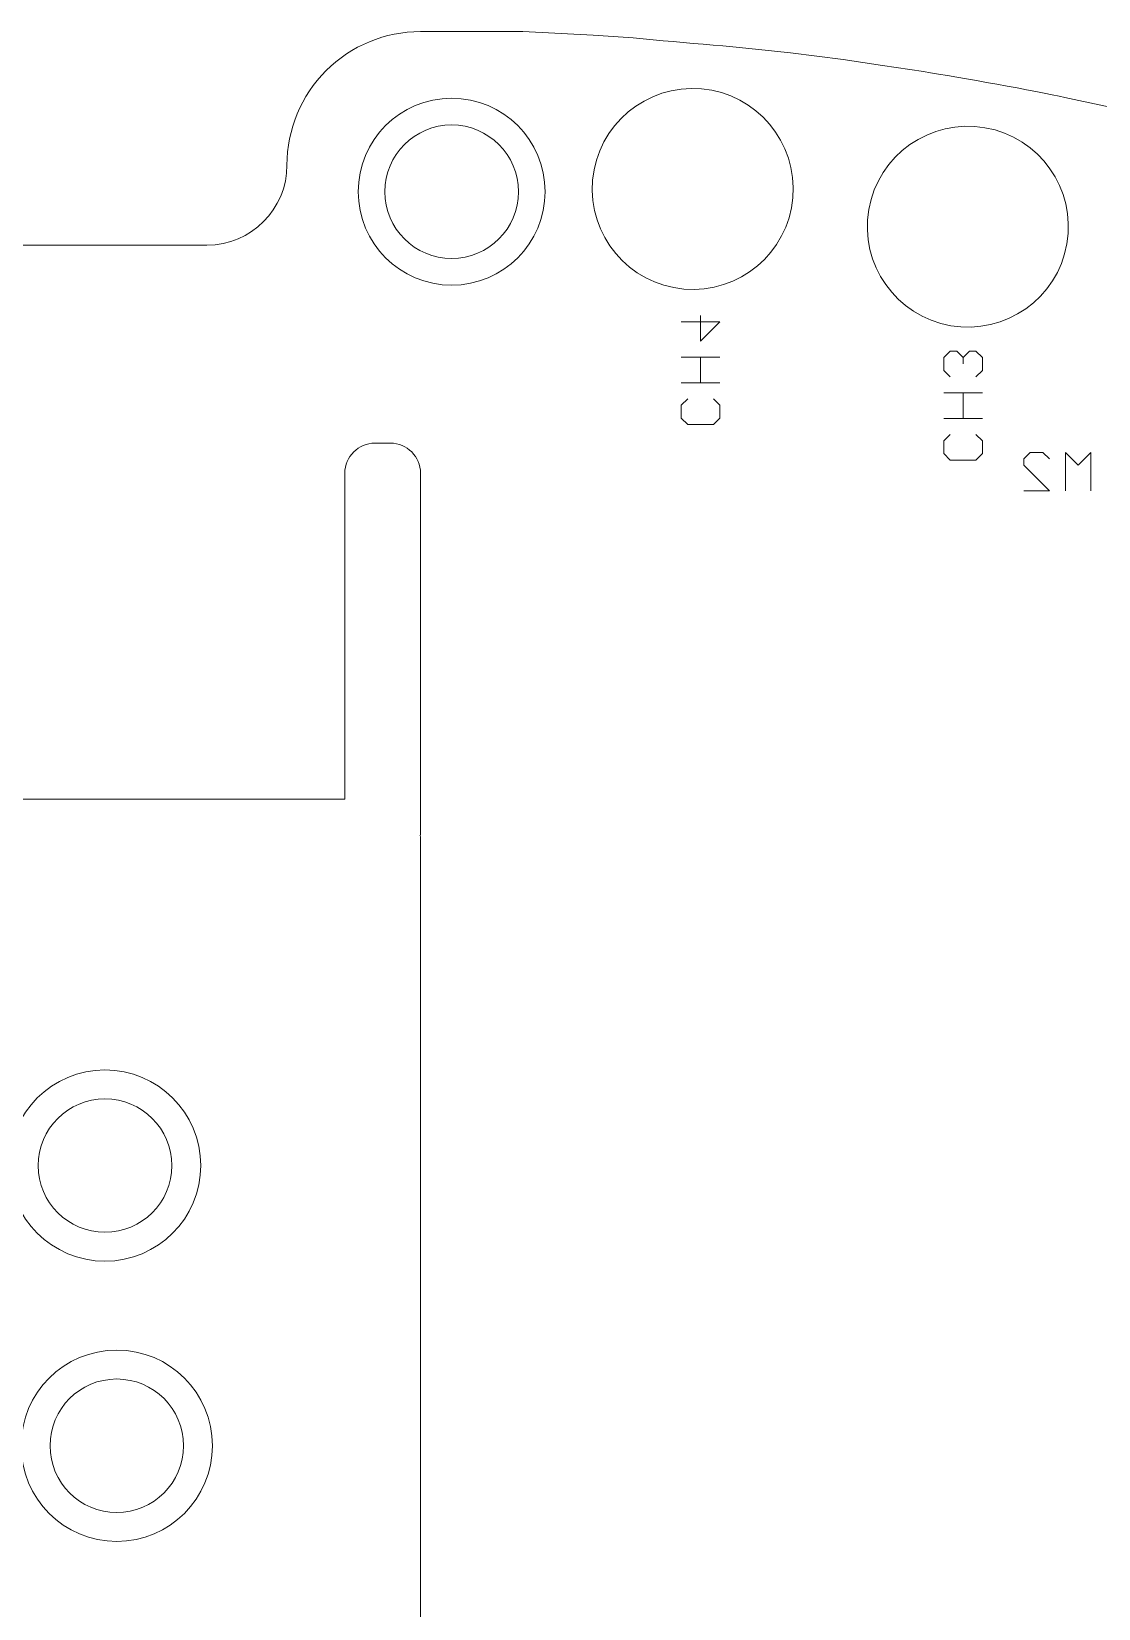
# Model space of a CAD drawing. Header units: millimetres. Extents: x -300 to -177, y 79 to 147.
# Drawn here: x -220.34 to -196.37, y 112.03 to 147.47 of the extents above; entities that cross this region are included whole.
import ezdxf

# ---------------------------------------------------------------- set-up
doc = ezdxf.new("R2010")
doc.units = ezdxf.units.MM
doc.header["$MEASUREMENT"] = 0
doc.layers.add('cut', color=7, linetype='Continuous')
doc.layers.add('reference', color=7, linetype='Continuous')

msp = doc.modelspace()

# ---------------------------------------------------------------- linework, layer by layer
at = {"layer": 'cut', "color": 250, "lineweight": 9}
for centre, major_axis, ratio in [((-218.6944, 121.983), (0, 2.15), 1), ((-218.6943, 121.983), (1.5001, 0), 0.9999333), ((-218.4292, 115.6859), (0, 2.15), 1), ((-218.4291, 115.6859), (1.5001, 0), 0.9999333)]:
    msp.add_ellipse(centre, major_axis=major_axis, ratio=ratio, dxfattribs=at)
for points, knots in [([(-197.1254, 145.9896), (-197.1254, 145.9896), (-196.2554, 145.7996), (-196.2554, 145.7996), (-196.2554, 145.7996), (-196.2554, 145.7996), (-195.5054, 145.6396), (-195.5054, 145.6396), (-195.5054, 145.6396), (-195.5054, 145.6396), (-194.3554, 145.3596), (-194.3554, 145.3596), (-194.3554, 145.3596), (-194.3554, 145.3596), (-193.5554, 145.1596), (-193.5554, 145.1596), (-193.5554, 145.1596), (-192.4998, 144.849), (-191.6513, 144.6358), (-190.6654, 144.3496), (-190.6654, 144.3496), (-190.6654, 144.3496), (-189.4954, 143.9796), (-189.4954, 143.9796), (-189.4954, 143.9796), (-189.4954, 143.9796), (-188.5654, 143.6796), (-188.5654, 143.6796), (-188.5654, 143.6796), (-188.5654, 143.6796), (-187.8954, 143.4496), (-187.8954, 143.4496), (-187.8954, 143.4496), (-187.8954, 143.4496), (-187.3354, 143.2596), (-187.3354, 143.2596), (-187.3354, 143.2596), (-186.4341, 142.9285), (-185.1783, 142.4534), (-184.3154, 142.1096), (-184.3154, 142.1096), (-184.3154, 142.1096), (-183.7054, 141.8596), (-183.7054, 141.8596), (-183.7054, 141.8596), (-183.7054, 141.8596), (-182.8354, 141.4896), (-182.8354, 141.4896), (-182.8354, 141.4896), (-182.8354, 141.4896), (-181.8254, 141.0496), (-181.8254, 141.0496), (-181.8254, 141.0496), (-181.8254, 141.0496), (-180.9854, 140.6696), (-180.9854, 140.6696), (-180.9854, 140.6696), (-180.6379, 140.5092), (-178.9287, 139.6762), (-178.9117, 139.6665), (-178.9117, 139.6665), (-177.959, 139.1488), (-177.3314, 138.1622), (-177.3054, 137.0696), (-177.3054, 137.0696), (-177.3054, 137.0696), (-177.3055, 88.4696), (-177.3055, 88.4696), (-177.3055, 88.4696), (-177.3055, 83.499), (-181.3349, 79.4696), (-186.3054, 79.4696), (-186.3054, 79.4696), (-186.3054, 79.4696), (-276.0913, 79.4696), (-276.0913, 79.4696), (-276.0913, 79.4696), (-276.3565, 79.4696), (-276.6108, 79.575), (-276.7984, 79.7625), (-276.7984, 79.7625), (-276.7984, 79.7625), (-276.9125, 79.8767), (-276.9125, 79.8767), (-276.9125, 79.8767), (-277.1001, 80.0642), (-277.3544, 80.1696), (-277.6197, 80.1696), (-277.6197, 80.1696), (-277.6197, 80.1696), (-285.9913, 80.1696), (-285.9913, 80.1696), (-285.9913, 80.1696), (-286.2565, 80.1696), (-286.5108, 80.0642), (-286.6984, 79.8767), (-286.6984, 79.8767), (-286.6984, 79.8767), (-286.8125, 79.7625), (-286.8125, 79.7625), (-286.8125, 79.7625), (-287.0001, 79.575), (-287.2544, 79.4696), (-287.5197, 79.4696), (-287.5197, 79.4696), (-287.5197, 79.4696), (-287.9055, 79.4696), (-287.9055, 79.4696), (-287.9055, 79.4696), (-290.2924, 79.4696), (-292.5816, 80.4178), (-294.2694, 82.1056), (-294.2694, 82.1056), (-295.9572, 83.7935), (-296.9055, 86.0827), (-296.9055, 88.4696), (-296.9055, 88.4696), (-296.9055, 88.4696), (-296.9054, 137.0697), (-296.9054, 137.0697), (-296.9054, 137.0697), (-296.8795, 138.1622), (-296.2519, 139.1554), (-295.2992, 139.6665), (-295.2992, 139.6665), (-294.1017, 140.3089), (-293.8755, 140.3696), (-293.2255, 140.6696), (-293.2255, 140.6696), (-293.2255, 140.6696), (-292.3855, 141.0496), (-292.3855, 141.0496), (-292.3855, 141.0496), (-292.3855, 141.0496), (-291.3755, 141.4896), (-291.3755, 141.4896), (-291.3755, 141.4896), (-291.3755, 141.4896), (-290.5055, 141.8596), (-290.5055, 141.8596), (-290.5055, 141.8596), (-290.5055, 141.8596), (-289.8955, 142.1096), (-289.8955, 142.1096), (-289.8955, 142.1096), (-289.0049, 142.4644), (-287.8148, 142.9145), (-286.8755, 143.2596), (-286.8755, 143.2596), (-286.8755, 143.2596), (-286.3155, 143.4496), (-286.3155, 143.4496), (-286.3155, 143.4496), (-286.3155, 143.4496), (-285.6455, 143.6796), (-285.6455, 143.6796), (-285.6455, 143.6796), (-285.6455, 143.6796), (-284.7155, 143.9796), (-284.7155, 143.9796), (-284.7155, 143.9796), (-284.7155, 143.9796), (-283.5455, 144.3496), (-283.5455, 144.3496), (-283.5455, 144.3496), (-282.5597, 144.6358), (-281.7105, 144.8493), (-280.6555, 145.1596), (-280.6555, 145.1596), (-280.6555, 145.1596), (-279.8555, 145.3596), (-279.8555, 145.3596), (-279.8555, 145.3596), (-279.8555, 145.3596), (-278.7055, 145.6396), (-278.7055, 145.6396), (-278.7055, 145.6396), (-278.7055, 145.6396), (-277.9555, 145.7996), (-277.9555, 145.7996), (-277.9555, 145.7996), (-277.9555, 145.7996), (-277.0855, 145.9896), (-277.0855, 145.9896), (-277.0855, 145.9896), (-276.4395, 146.1317), (-274.7135, 146.4389), (-273.9055, 146.5696), (-273.9055, 146.5696), (-273.9055, 146.5696), (-272.9855, 146.7096), (-272.9855, 146.7096), (-272.9855, 146.7096), (-272.9855, 146.7096), (-272.1055, 146.8396), (-272.1055, 146.8396), (-272.1055, 146.8396), (-272.1055, 146.8396), (-270.9155, 146.9896), (-270.9155, 146.9896), (-270.9155, 146.9896), (-269.7953, 147.1262), (-268.5842, 147.2062), (-267.3855, 147.3296), (-267.3855, 147.3296), (-267.3855, 147.3296), (-266.4855, 147.3896), (-266.4855, 147.3896), (-266.4855, 147.3896), (-266.4855, 147.3896), (-264.9055, 147.4696), (-264.9055, 147.4696), (-264.9055, 147.4696), (-264.9055, 147.4696), (-262.6055, 147.4696), (-262.6055, 147.4696), (-262.6055, 147.4696), (-261.8098, 147.4696), (-261.0467, 147.1535), (-260.4841, 146.5909), (-260.4841, 146.5909), (-259.9215, 146.0283), (-259.6055, 145.2652), (-259.6055, 144.4696), (-259.6055, 144.4696), (-259.6055, 143.9922), (-259.4158, 143.5344), (-259.0782, 143.1968), (-259.0782, 143.1968), (-258.7407, 142.8592), (-258.2828, 142.6696), (-257.8055, 142.6696), (-257.8055, 142.6696), (-257.8055, 142.6696), (-216.4054, 142.6696), (-216.4054, 142.6696), (-216.4054, 142.6696), (-215.4113, 142.6696), (-214.6055, 143.4755), (-214.6054, 144.4696), (-214.6054, 144.4696), (-214.6054, 145.2652), (-214.2894, 146.0283), (-213.7268, 146.5909), (-213.7268, 146.5909), (-213.1642, 147.1535), (-212.4011, 147.4696), (-211.6054, 147.4696), (-211.6054, 147.4696), (-211.6054, 147.4696), (-209.3054, 147.4696), (-209.3054, 147.4696), (-209.3054, 147.4696), (-209.3054, 147.4696), (-207.7254, 147.3896), (-207.7254, 147.3896), (-207.7254, 147.3896), (-207.7254, 147.3896), (-206.8254, 147.3296), (-206.8254, 147.3296), (-206.8254, 147.3296), (-205.6281, 147.2065), (-204.4149, 147.1261), (-203.2954, 146.9896), (-203.2954, 146.9896), (-203.2954, 146.9896), (-202.1054, 146.8396), (-202.1054, 146.8396), (-202.1054, 146.8396), (-202.1054, 146.8396), (-201.2254, 146.7096), (-201.2254, 146.7096), (-201.2254, 146.7096), (-201.2254, 146.7096), (-200.3054, 146.5696), (-200.3054, 146.5696), (-200.3054, 146.5696), (-199.4976, 146.4389), (-197.771, 146.1316), (-197.1254, 145.9896)], [0, 0, 0, 0, 0.0140845, 0.0140845, 0.0140845, 0.0140845, 0.028169, 0.028169, 0.028169, 0.028169, 0.0422535, 0.0422535, 0.0422535, 0.0422535, 0.056338, 0.056338, 0.056338, 0.056338, 0.0704225, 0.0704225, 0.0704225, 0.0704225, 0.084507, 0.084507, 0.084507, 0.084507, 0.0985915, 0.0985915, 0.0985915, 0.0985915, 0.1126761, 0.1126761, 0.1126761, 0.1126761, 0.1267606, 0.1267606, 0.1267606, 0.1267606, 0.1408451, 0.1408451, 0.1408451, 0.1408451, 0.1549296, 0.1549296, 0.1549296, 0.1549296, 0.1690141, 0.1690141, 0.1690141, 0.1690141, 0.1830986, 0.1830986, 0.1830986, 0.1830986, 0.1971831, 0.1971831, 0.1971831, 0.1971831, 0.2112676, 0.2112676, 0.2112676, 0.2112676, 0.2253521, 0.2253521, 0.2253521, 0.2253521, 0.2394366, 0.2394366, 0.2394366, 0.2394366, 0.2535211, 0.2535211, 0.2535211, 0.2535211, 0.2676056, 0.2676056, 0.2676056, 0.2676056, 0.2816901, 0.2816901, 0.2816901, 0.2816901, 0.2957746, 0.2957746, 0.2957746, 0.2957746, 0.3098592, 0.3098592, 0.3098592, 0.3098592, 0.3239437, 0.3239437, 0.3239437, 0.3239437, 0.3380282, 0.3380282, 0.3380282, 0.3380282, 0.3521127, 0.3521127, 0.3521127, 0.3521127, 0.3661972, 0.3661972, 0.3661972, 0.3661972, 0.3802817, 0.3802817, 0.3802817, 0.3802817, 0.3943662, 0.3943662, 0.3943662, 0.3943662, 0.4084507, 0.4084507, 0.4084507, 0.4084507, 0.4225352, 0.4225352, 0.4225352, 0.4225352, 0.4366197, 0.4366197, 0.4366197, 0.4366197, 0.4507042, 0.4507042, 0.4507042, 0.4507042, 0.4647887, 0.4647887, 0.4647887, 0.4647887, 0.4788732, 0.4788732, 0.4788732, 0.4788732, 0.4929577, 0.4929577, 0.4929577, 0.4929577, 0.5070423, 0.5070423, 0.5070423, 0.5070423, 0.5211268, 0.5211268, 0.5211268, 0.5211268, 0.5352113, 0.5352113, 0.5352113, 0.5352113, 0.5492958, 0.5492958, 0.5492958, 0.5492958, 0.5633803, 0.5633803, 0.5633803, 0.5633803, 0.5774648, 0.5774648, 0.5774648, 0.5774648, 0.5915493, 0.5915493, 0.5915493, 0.5915493, 0.6056338, 0.6056338, 0.6056338, 0.6056338, 0.6197183, 0.6197183, 0.6197183, 0.6197183, 0.6338028, 0.6338028, 0.6338028, 0.6338028, 0.6478873, 0.6478873, 0.6478873, 0.6478873, 0.6619718, 0.6619718, 0.6619718, 0.6619718, 0.6760563, 0.6760563, 0.6760563, 0.6760563, 0.6901408, 0.6901408, 0.6901408, 0.6901408, 0.7042254, 0.7042254, 0.7042254, 0.7042254, 0.7183099, 0.7183099, 0.7183099, 0.7183099, 0.7323944, 0.7323944, 0.7323944, 0.7323944, 0.7464789, 0.7464789, 0.7464789, 0.7464789, 0.7605634, 0.7605634, 0.7605634, 0.7605634, 0.7746479, 0.7746479, 0.7746479, 0.7746479, 0.7887324, 0.7887324, 0.7887324, 0.7887324, 0.8028169, 0.8028169, 0.8028169, 0.8028169, 0.8169014, 0.8169014, 0.8169014, 0.8169014, 0.8309859, 0.8309859, 0.8309859, 0.8309859, 0.8450704, 0.8450704, 0.8450704, 0.8450704, 0.8591549, 0.8591549, 0.8591549, 0.8591549, 0.8732394, 0.8732394, 0.8732394, 0.8732394, 0.8873239, 0.8873239, 0.8873239, 0.8873239, 0.9014085, 0.9014085, 0.9014085, 0.9014085, 0.915493, 0.915493, 0.915493, 0.915493, 0.9295775, 0.9295775, 0.9295775, 0.9295775, 0.943662, 0.943662, 0.943662, 0.943662, 0.9577465, 0.9577465, 0.9577465, 0.9577465, 0.971831, 0.971831, 0.971831, 0.971831, 1, 1, 1, 1]), ([(-212.6295, 138.2195), (-212.6295, 138.2195), (-212.2813, 138.2195), (-212.2813, 138.2195), (-212.2813, 138.2195), (-211.9095, 138.2195), (-211.6054, 137.9154), (-211.6054, 137.5436), (-211.6054, 137.5436), (-211.6054, 137.5436), (-211.6054, 129.4883), (-211.6054, 129.4883), (-211.6054, 129.4883), (-211.6054, 129.4583), (-211.6075, 129.4287), (-211.6113, 129.3997), (-211.6113, 129.3997), (-211.6075, 129.3657), (-211.6054, 129.3312), (-211.6054, 129.2963), (-211.6054, 129.2963), (-211.6054, 129.2963), (-211.6054, 97.6427), (-211.6054, 97.6427), (-211.6054, 97.6427), (-211.6054, 97.1349), (-212.0208, 96.7195), (-212.5286, 96.7195), (-212.5286, 96.7195), (-212.5286, 96.7195), (-261.6822, 96.7195), (-261.6822, 96.7195), (-261.6822, 96.7195), (-262.19, 96.7195), (-262.6054, 97.1349), (-262.6054, 97.6427), (-262.6054, 97.6427), (-262.6054, 97.6427), (-262.6054, 129.2963), (-262.6054, 129.2963), (-262.6054, 129.2963), (-262.6054, 129.8041), (-262.19, 130.2195), (-261.6822, 130.2195), (-261.6822, 130.2195), (-261.6822, 130.2195), (-213.3054, 130.2195), (-213.3054, 130.2195), (-213.3054, 130.2195), (-213.3054, 130.2195), (-213.3054, 137.5436), (-213.3054, 137.5436), (-213.3054, 137.5436), (-213.3054, 137.9154), (-213.0013, 138.2195), (-212.6295, 138.2195)], [0, 0, 0, 0, 0.0666667, 0.0666667, 0.0666667, 0.0666667, 0.1333333, 0.1333333, 0.1333333, 0.1333333, 0.2, 0.2, 0.2, 0.2, 0.2666667, 0.2666667, 0.2666667, 0.2666667, 0.3333333, 0.3333333, 0.3333333, 0.3333333, 0.4, 0.4, 0.4, 0.4, 0.4666667, 0.4666667, 0.4666667, 0.4666667, 0.5333333, 0.5333333, 0.5333333, 0.5333333, 0.6, 0.6, 0.6, 0.6, 0.6666667, 0.6666667, 0.6666667, 0.6666667, 0.7333333, 0.7333333, 0.7333333, 0.7333333, 0.8, 0.8, 0.8, 0.8, 0.8666667, 0.8666667, 0.8666667, 0.8666667, 1, 1, 1, 1])]:
    msp.add_open_spline(points, degree=3, knots=knots, dxfattribs=at)
at = {"layer": 'cut', "lineweight": 9}
msp.add_open_spline([(-209.4054, 143.8696), (-209.4054, 144.698), (-210.0771, 145.3696), (-210.9054, 145.3696), (-210.9054, 145.3696), (-211.7338, 145.3696), (-212.4054, 144.698), (-212.4054, 143.8696), (-212.4054, 143.8696), (-212.4054, 143.0412), (-211.7339, 142.3696), (-210.9055, 142.3696), (-210.9055, 142.3696), (-210.0771, 142.3696), (-209.4055, 143.0412), (-209.4055, 143.8696), (-209.4055, 143.8696), (-209.4054, 143.8696), (-209.4054, 143.8696)], degree=3, knots=[0, 0, 0, 0, 0.2, 0.2, 0.2, 0.2, 0.4, 0.4, 0.4, 0.4, 0.6, 0.6, 0.6, 0.6, 1, 1, 1, 1.0001, 1.0001, 1.0001, 1.0001], dxfattribs=at)
at = {"layer": 'reference', "color": 242, "lineweight": 9}
for points, knots in [([(-207.7382, 144.1288), (-207.8468, 142.8865), (-206.9279, 141.7913), (-205.6856, 141.6826), (-205.6856, 141.6826), (-204.4432, 141.5739), (-203.348, 142.4929), (-203.2393, 143.7352), (-203.2393, 143.7352), (-203.1307, 144.9775), (-204.0496, 146.0727), (-205.2919, 146.1814), (-205.2919, 146.1814), (-206.5343, 146.2901), (-207.6295, 145.3711), (-207.7382, 144.1288)], [0, 0, 0, 0, 0.2, 0.2, 0.2, 0.2, 0.4, 0.4, 0.4, 0.4, 0.6, 0.6, 0.6, 0.6, 1, 1, 1, 1]), ([(-207.7382, 144.1288), (-207.8468, 142.8865), (-206.9279, 141.7913), (-205.6856, 141.6826), (-205.6856, 141.6826), (-204.4432, 141.5739), (-203.348, 142.4929), (-203.2393, 143.7352), (-203.2393, 143.7352), (-203.1307, 144.9775), (-204.0496, 146.0727), (-205.2919, 146.1814), (-205.2919, 146.1814), (-206.5343, 146.2901), (-207.6295, 145.3711), (-207.7382, 144.1288)], [0, 0, 0, 0, 0.2, 0.2, 0.2, 0.2, 0.4, 0.4, 0.4, 0.4, 0.6, 0.6, 0.6, 0.6, 1, 1, 1, 1]), ([(-208.8055, 143.8696), (-208.8055, 145.0294), (-209.7457, 145.9696), (-210.9054, 145.9696), (-210.9054, 145.9696), (-212.0652, 145.9696), (-213.0053, 145.0294), (-213.0053, 143.8696), (-213.0053, 143.8696), (-213.0054, 142.7098), (-212.0653, 141.7696), (-210.9055, 141.7696), (-210.9055, 141.7696), (-209.7457, 141.7696), (-208.8056, 142.7098), (-208.8056, 143.8696), (-208.8056, 143.8696), (-208.8055, 143.8696), (-208.8055, 143.8696)], [0, 0, 0, 0, 0.2, 0.2, 0.2, 0.2, 0.4, 0.4, 0.4, 0.4, 0.6, 0.6, 0.6, 0.6, 1, 1, 1, 1.0001, 1.0001, 1.0001, 1.0001]), ([(-201.5322, 143.4683), (-201.7445, 142.2395), (-200.9203, 141.0712), (-199.6915, 140.8589), (-199.6915, 140.8589), (-198.4626, 140.6467), (-197.2944, 141.4708), (-197.0821, 142.6997), (-197.0821, 142.6997), (-196.8698, 143.9285), (-197.6939, 145.0968), (-198.9228, 145.309), (-198.9228, 145.309), (-200.1517, 145.5213), (-201.3199, 144.6972), (-201.5322, 143.4683)], [0, 0, 0, 0, 0.2, 0.2, 0.2, 0.2, 0.4, 0.4, 0.4, 0.4, 0.6, 0.6, 0.6, 0.6, 1, 1, 1, 1]), ([(-201.5322, 143.4683), (-201.7445, 142.2395), (-200.9203, 141.0712), (-199.6915, 140.8589), (-199.6915, 140.8589), (-198.4626, 140.6467), (-197.2944, 141.4708), (-197.0821, 142.6997), (-197.0821, 142.6997), (-196.8698, 143.9285), (-197.6939, 145.0968), (-198.9228, 145.309), (-198.9228, 145.309), (-200.1517, 145.5213), (-201.3199, 144.6972), (-201.5322, 143.4683)], [0, 0, 0, 0, 0.2, 0.2, 0.2, 0.2, 0.4, 0.4, 0.4, 0.4, 0.6, 0.6, 0.6, 0.6, 1, 1, 1, 1])]:
    msp.add_open_spline(points, degree=3, knots=knots, dxfattribs=at)
for points in [[(-205.313, 140.5103), (-205.313, 140.5103), (-205.313, 141.0865), (-205.313, 141.0865)], [(-205.7452, 140.9425), (-205.7452, 140.9425), (-204.8809, 140.9425), (-204.8809, 140.9425)], [(-204.8809, 140.9425), (-204.8809, 140.9425), (-205.313, 140.5103), (-205.313, 140.5103)], [(-204.8809, 140.151), (-204.8809, 140.151), (-205.7452, 140.151), (-205.7452, 140.151)], [(-205.313, 139.5748), (-205.313, 139.5748), (-205.313, 140.151), (-205.313, 140.151)], [(-199.7011, 140.2865), (-199.7011, 140.2865), (-199.8452, 140.1425), (-199.8452, 140.1425)], [(-199.8452, 140.1425), (-199.8452, 140.1425), (-199.8452, 139.8543), (-199.8452, 139.8543)], [(-199.5571, 140.2865), (-199.5571, 140.2865), (-199.7011, 140.2865), (-199.7011, 140.2865)], [(-199.413, 140.1425), (-199.413, 140.1425), (-199.5571, 140.2865), (-199.5571, 140.2865)], [(-199.269, 140.2865), (-199.269, 140.2865), (-199.413, 140.1425), (-199.413, 140.1425)], [(-199.413, 140.1425), (-199.413, 140.1425), (-199.413, 139.9984), (-199.413, 139.9984)], [(-199.1249, 140.2865), (-199.1249, 140.2865), (-199.269, 140.2865), (-199.269, 140.2865)], [(-198.9809, 140.1425), (-198.9809, 140.1425), (-199.1249, 140.2865), (-199.1249, 140.2865)], [(-198.9809, 139.8543), (-198.9809, 139.8543), (-198.9809, 140.1425), (-198.9809, 140.1425)], [(-199.8452, 139.8543), (-199.8452, 139.8543), (-199.7011, 139.7103), (-199.7011, 139.7103)], [(-199.1249, 139.7103), (-199.1249, 139.7103), (-198.9809, 139.8543), (-198.9809, 139.8543)], [(-205.7452, 139.5748), (-205.7452, 139.5748), (-204.8809, 139.5748), (-204.8809, 139.5748)], [(-198.9809, 139.351), (-198.9809, 139.351), (-199.8452, 139.351), (-199.8452, 139.351)], [(-199.413, 138.7748), (-199.413, 138.7748), (-199.413, 139.351), (-199.413, 139.351)], [(-205.7452, 139.0714), (-205.7452, 139.0714), (-205.6011, 139.2155), (-205.6011, 139.2155)], [(-205.7452, 138.7833), (-205.7452, 138.7833), (-205.7452, 139.0714), (-205.7452, 139.0714)], [(-205.0249, 139.2155), (-205.0249, 139.2155), (-204.8809, 139.0714), (-204.8809, 139.0714)], [(-204.8809, 139.0714), (-204.8809, 139.0714), (-204.8809, 138.7833), (-204.8809, 138.7833)], [(-205.6011, 138.6392), (-205.6011, 138.6392), (-205.7452, 138.7833), (-205.7452, 138.7833)], [(-205.0249, 138.6392), (-205.0249, 138.6392), (-205.6011, 138.6392), (-205.6011, 138.6392)], [(-204.8809, 138.7833), (-204.8809, 138.7833), (-205.0249, 138.6392), (-205.0249, 138.6392)], [(-199.8452, 138.7748), (-199.8452, 138.7748), (-198.9809, 138.7748), (-198.9809, 138.7748)], [(-199.8452, 138.2714), (-199.8452, 138.2714), (-199.7011, 138.4155), (-199.7011, 138.4155)], [(-199.8452, 137.9833), (-199.8452, 137.9833), (-199.8452, 138.2714), (-199.8452, 138.2714)], [(-199.1249, 138.4155), (-199.1249, 138.4155), (-198.9809, 138.2714), (-198.9809, 138.2714)], [(-198.9809, 138.2714), (-198.9809, 138.2714), (-198.9809, 137.9833), (-198.9809, 137.9833)], [(-199.7011, 137.8392), (-199.7011, 137.8392), (-199.8452, 137.9833), (-199.8452, 137.9833)], [(-198.9809, 137.9833), (-198.9809, 137.9833), (-199.1249, 137.8392), (-199.1249, 137.8392)], [(-198.0525, 137.8661), (-198.0525, 137.8661), (-197.9085, 138.0101), (-197.9085, 138.0101)], [(-198.0525, 137.722), (-198.0525, 137.722), (-198.0525, 137.8661), (-198.0525, 137.8661)], [(-197.9085, 138.0101), (-197.9085, 138.0101), (-197.6204, 138.0101), (-197.6204, 138.0101)], [(-197.6204, 138.0101), (-197.6204, 138.0101), (-197.4763, 137.8661), (-197.4763, 137.8661)], [(-196.8289, 137.722), (-196.8289, 137.722), (-197.117, 138.0101), (-197.117, 138.0101)], [(-197.117, 138.0101), (-197.117, 138.0101), (-197.117, 137.1458), (-197.117, 137.1458)], [(-196.5408, 138.0101), (-196.5408, 138.0101), (-196.8289, 137.722), (-196.8289, 137.722)], [(-196.5408, 137.1458), (-196.5408, 137.1458), (-196.5408, 138.0101), (-196.5408, 138.0101)], [(-199.1249, 137.8392), (-199.1249, 137.8392), (-199.7011, 137.8392), (-199.7011, 137.8392)], [(-197.4763, 137.1458), (-197.4763, 137.1458), (-198.0525, 137.722), (-198.0525, 137.722)], [(-198.0525, 137.1458), (-198.0525, 137.1458), (-197.4763, 137.1458), (-197.4763, 137.1458)]]:
    msp.add_open_spline(points, degree=3, dxfattribs=at)

doc.saveas('drawing.dxf')
